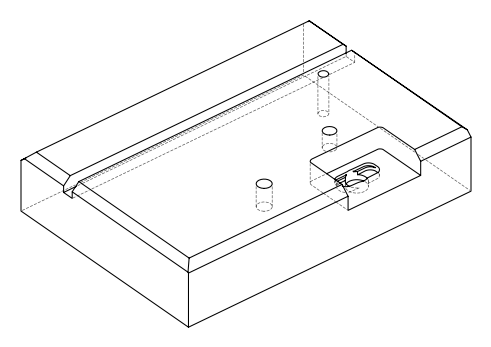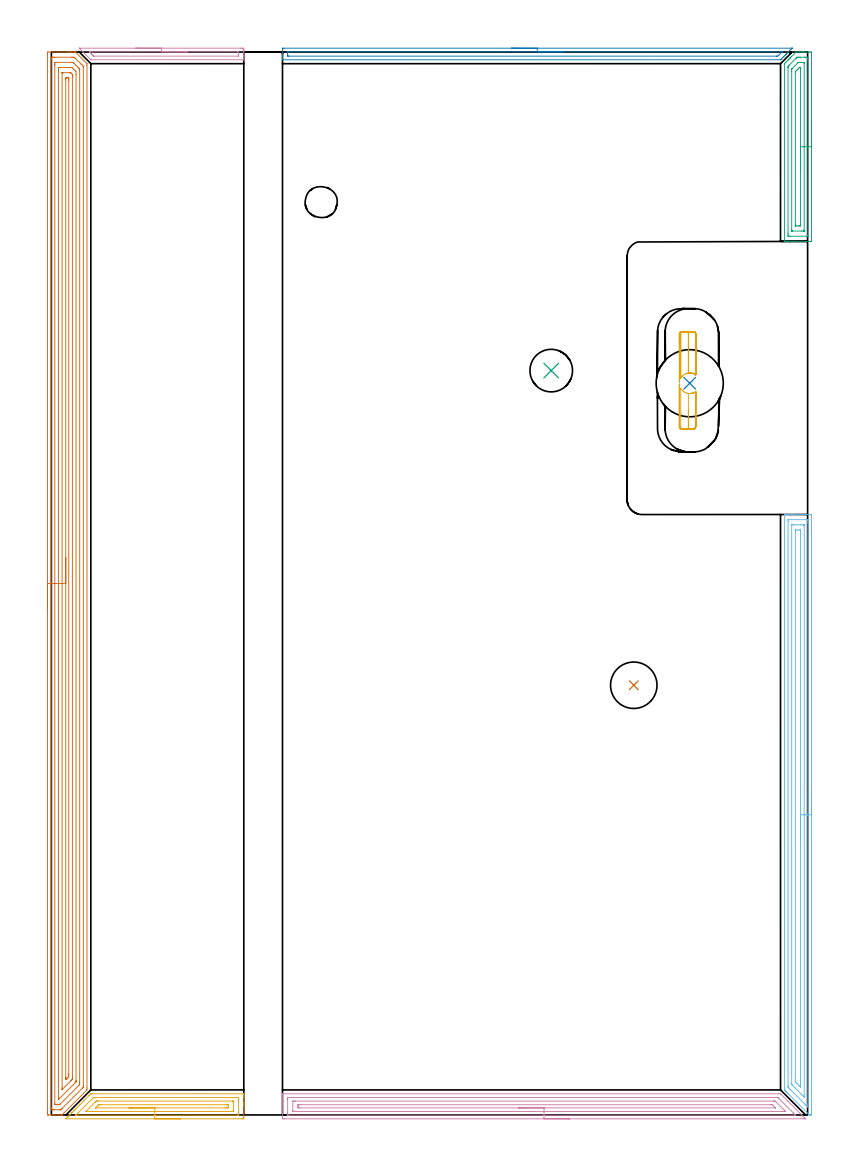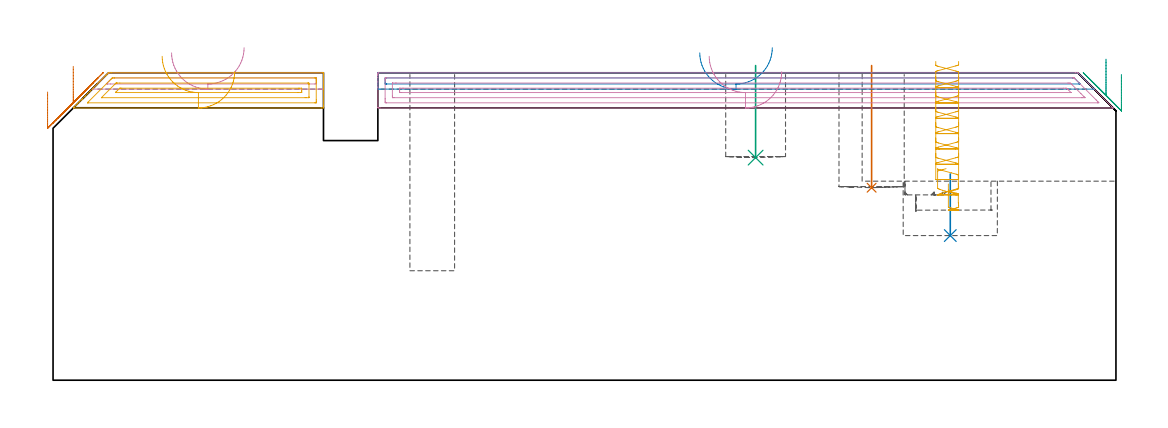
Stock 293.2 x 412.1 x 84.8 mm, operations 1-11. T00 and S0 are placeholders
(PLAN: 14 operations, 7 tool changes, 102.1 min)
(1 INDEXABLE_INSERT_DRILL_BLIND_HOLE_FROM_SOLID | STEP1POCKET | NXT0302_007 | 0.14 min | 7997 mm3)
(2 INDEXABLE_INSERT_DRILL_BLIND_HOLE_FROM_SOLID_1 | STEP1POCKET_2 | UGT0302_005 | 0.08 min | 23814 mm3)
(3 INDEXABLE_INSERT_DRILL_BLIND_HOLE_FROM_SOLID_2 | STEP1POCKET_3 | NXT0302_004 | 0.1 min | 4953 mm3)
(4 AREA_MILL | FG_CHAMFER_SURFACE | UGT0205_001 | 1.16 min | 706 mm3)
(5 AREA_MILL_1 | FG_CHAMFER_SURFACE_1 | UGT0205_001 | 2.26 min | 3732 mm3)
(6 AREA_MILL_2 | FG_CHAMFER_SURFACE_2 | UGT0205_001 | 7.55 min | 13169 mm3)
(7 AREA_MILL_3 | FG_CHAMFER_SURFACE_3 | UGT0205_001 | 19.84 min | 47651 mm3)
(8 AREA_MILL_4 | FG_CHAMFER_SURFACE_4 | UGT0205_001 | 3.3 min | 2060 mm3)
(9 AREA_MILL_5 | FG_CHAMFER_SURFACE_5 | UGT0205_001 | 2.56 min | 4326 mm3)
(10 AREA_MILL_6 | FG_CHAMFER_SURFACE_6 | UGT0205_001 | 6.55 min | 9478 mm3)
(11 MILL_RECTANGULAR_POCKET | POCKET_RECTANGULAR_STRAIGHT | UGT0201_100 | Follow Part, ap 4.5, ae 75% | 3.43 min | 27827 mm3)
(12 MILL_SLOT | SLOT_PARTIAL_RECTANGULAR | NXT0201_010 | Follow Part, ap 2.5, ae 75% | 43.66 min | 182192 mm3)
(13 MILL_RECTANGULAR_SLOT | SLOT_RECTANGULAR | UGT0201_103 | Follow Part, ap 3.5, ae 75% | 10.68 min | 115051 mm3)
(14 MILL_BLIND_HOLE_FROM_SOLID_MATERIAL | STEP1POCKET_1 | NXT0201_010 | Spiral | 0.79 min | 6501 mm3)
(TOOL NXT0302_007 | Index. Insert Drill 18mm [880-D1800L25-05] | D18 PA176 FL90 Z2)
(TOOL UGT0302_005 | Indexable Insert Drill 26mm | D26 PA180 FL50 Z2)
(TOOL NXT0302_004 | Index. Insert Drill 16.5mm [880-D1650L20-05] | D16.5 PA176 FL83 Z2)
(TOOL UGT0205_001 | Chamfer Mill 20 x 3 x 45 deg. | D20 FL50 Z2)
(TOOL UGT0201_100 | End Mill 18 mm | D18 FL22 Z2)
(TOOL NXT0201_010 | ENDMILL 10mm [2P460-1000-NA 1630] | D10 FL30 Z6)
(TOOL UGT0201_103 | End Mill 14 mm | D14 FL19 Z2)
(OP 1 INDEXABLE_INSERT_DRILL_BLIND_HOLE_FROM_SOLID)
G17 G21 G94 G90
T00 M6
G54
G17 G0 G90 X225.8 Y166.6 S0 M3
G43 Z94.8 H1
G94 G81 G98 Z53.1 F250. R86.8
G80
M5
M2
(OP 2 INDEXABLE_INSERT_DRILL_BLIND_HOLE_FROM_SOLID_1)
G17 G21 G94 G90
T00 M6
G54
G17 G0 G90 X247.5 Y283.7 S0 M3
G43 Z94.8 H0
G94 G81 G98 Z39.9 F250. R56.9
G80
M5
M2
(OP 3 INDEXABLE_INSERT_DRILL_BLIND_HOLE_FROM_SOLID_2)
G17 G21 G94 G90
T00 M6
G54
G17 G0 G90 X193.8 Y288.6 S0 M3
G43 Z94.8 H1
G94 G81 G98 Z61.4 F250. R86.8
G80
M5
M2
(OP 4 AREA_MILL)
G17 G21 G94 G90
T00 M6
G54
G17 G0 G90 X32.7 Y413.6 S1061 M3
G43 Z94.8 H0
Z90.3
G94 G1 X32.738 Z89.428 F250.
X32.852 Z88.564
X33.041 Z87.712
X33.303 Z86.88
X33.637 Z86.074
X34.04 Z85.3
X34.509 Z84.564
X35.04 Z83.872
X35.629 Z83.229
X36.272 Z82.64
X36.964 Z82.108
X37.7 Z81.64
X38.474 Z81.237
X39.28 Z80.903
X40.112 Z80.641
X40.964 Z80.452
X41.829 Z80.338
X42.7 Z80.3
X73.49
X73.978 Y413.599 Z80.301
X74.46 Y413.594 Z80.303
X74.591 Y413.591 Z80.305
X74.6 Y413.117 Z80.778
Y412.849 Z81.046
Y412.234 Z81.661
Y411.697 Z82.2
Y411.35 Z82.546
Y410.813 Z83.083
Y410.466 Z83.429
Y409.773 Z84.127
Y409.479 Z84.421
Y409.116 Z84.775
X74.592 Y409.102 Z84.788
X74.425 Y409.1 Z84.8
X15.444
X15.304 Y409.104 Z84.789
X15.29 Y409.114 Z84.779
X15.096 Y409.304 Z84.596
X10.976 Y413.425 Z80.474
X10.848 Y413.559 Z80.339
X10.816 Y413.595 Z80.303
X10.955 Y413.599 Z80.3
X10.976 Y413.6
X42.7
Y412.186 Z81.714
X72.24 Y412.185 Z81.715
X72.582 Y412.179 Z81.721
X72.59 Y412.069 Z81.831
X72.597 Y411.832 Z82.068
X72.599 Y411.35 Z82.55
Y410.946 Z82.954
X72.592 Y410.541 Z83.359
X72.59 Y410.52 Z83.38
X72.585 Y410.518 Z83.382
X72.56 Y410.516 Z83.384
X72.507 Y410.515 Z83.385
X72.402 Y410.514 Z83.386
X16.525 Y410.515 Z83.385
X16.419 Y410.516 Z83.384
X16.367 Y410.519 Z83.381
X16.345 Y410.521 Z83.379
X16.299 Y410.563 Z83.337
X15.891 Y410.961 Z82.939
X15.5 Y411.35 Z82.55
X14.997 Y411.854 Z82.046
X14.783 Y412.074 Z81.826
X14.695 Y412.167 Z81.733
X14.997 Y412.183 Z81.717
X15.047 Y412.184 Z81.716
X15.891 Y412.186 Z81.714
X42.7
X43.572 Z81.752
X44.437 Z81.866
X45.288 Z82.055
X46.12 Z82.317
X46.926 Z82.651
X47.7 Z83.054
X48.436 Z83.523
X49.128 Z84.054
X49.771 Z84.643
X50.361 Z85.286
X50.892 Z85.978
X51.36 Z86.714
X51.763 Z87.488
X52.097 Z88.294
X52.359 Z89.126
X52.548 Z89.978
X52.662 Z90.843
X52.7 Z91.714
G0 Z94.8
M5
M2
(OP 5 AREA_MILL_1)
G17 G21 G94 G90
T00 M6
G54
G17 G0 G90 X50.1 Y-1.5 S1061 M3
G43 Z94.8 H0
Z85.1
G94 G1 X50.062 Z84.228 F250.
X49.948 Z83.363
X49.759 Z82.512
X49.497 Z81.68
X49.163 Z80.874
X48.76 Z80.1
X48.291 Z79.364
X47.76 Z78.672
X47.171 Z78.029
X46.528 Z77.44
X45.836 Z76.908
X45.1 Z76.44
X44.326 Z76.037
X43.52 Z75.703
X42.688 Z75.441
X41.836 Z75.252
X40.972 Z75.138
X40.1 Z75.1
X5.613 Y-1.499
X5.612 Y-1.495 Z75.103
X5.754 Y-1.346 Z75.253
X6.337 Y-0.761 Z75.835
X6.691 Y-0.409 Z76.191
X7.218 Y0.12 Z76.716
X7.807 Y0.707 Z77.306
X7.985 Y0.886 Z77.483
X8.099 Y1.001 Z77.598
X8.688 Y1.588 Z78.188
X8.877 Y1.778 Z78.376
X8.98 Y1.882 Z78.479
X9.569 Y2.469 Z79.069
X10.215 Y3.115 Z79.714
X11.107 Y4.007 Z80.606
X11.999 Y4.899 Z81.499
X12.891 Y5.791 Z82.391
X14.56 Y7.461 Z84.059
X14.675 Y7.577 Z84.173
X15.299 Y8.199 Z84.796
X15.303 Y8.201 Z84.797
X16.013 Y8.2 Z84.8
X74.446
X74.59 Y8.194 Z84.793
X74.6 Y7.892 Z84.491
Y7.484 Z84.083
Y6.874 Z83.469
Y4.807 Z81.404
Y4.231 Z80.826
Y3.638 Z80.234
Y-0.767 Z75.83
X74.597 Y-1.055 Z75.542
X74.59 Y-1.492 Z75.106
X74.445 Y-1.495 Z75.103
X74. Y-1.5 Z75.1
X40.1
Y-0.086 Z76.514
X9.769
X9.679 Y-0.085 Z76.515
X9.512 Y-0.08 Z76.52
X9.482 Y-0.079 Z76.521
X9.484 Y-0.074 Z76.526
X9.496 Y-0.059 Z76.541
X9.571 Y0.021 Z76.621
X9.651 Y0.102 Z76.702
X16.013 Y6.463 Z83.063
X16.223 Y6.667 Z83.267
X16.324 Y6.762 Z83.362
X16.357 Y6.779 Z83.379
X16.404 Y6.781 Z83.381
X16.504 Y6.783 Z83.383
X16.906 Y6.786 Z83.386
X16.995
X72.215 Y6.785 Z83.385
X72.306 Y6.784 Z83.384
X72.574 Y6.779 Z83.379
X72.59 Y6.692 Z83.292
X72.597 Y6.498 Z83.098
X72.599 Y5.993 Z82.593
X72.6 Y5.613 Z82.213
X72.599 Y0.707 Z77.307
X72.598 Y0.329 Z76.929
X72.59 Y-0.052 Z76.548
X72.583 Y-0.08 Z76.52
X72.566 Y-0.082 Z76.518
X72.516 Y-0.084 Z76.516
X72.416 Y-0.085 Z76.515
X72.215 Y-0.086 Z76.514
X40.1
Y1.328 Z77.928
X13.599 Y1.329 Z77.929
X13.345 Y1.331 Z77.931
X13.337 Y1.332 Z77.932
Y1.334 Z77.934
Y1.337 Z77.937
X17.009 Y5.01 Z81.61
X17.114 Y5.112 Z81.712
X17.346 Y5.334 Z81.934
X17.382 Y5.365 Z81.965
X17.448 Y5.368 Z81.968
X17.536 Y5.37 Z81.97
X17.798 Y5.371 Z81.971
X18.427 Y5.372 Z81.972
X70.169 Y5.371 Z81.971
X70.431 Y5.369 Z81.969
X70.518 Y5.368 Z81.968
X70.58 Y5.365 Z81.965
X70.59 Y5.278 Z81.878
X70.596 Y5.112 Z81.712
X70.599 Y4.946 Z81.546
Y1.588 Z78.188
X70.598 Y1.424 Z78.024
X70.592 Y1.366 Z77.966
X70.586 Y1.335 Z77.935
X70.562 Y1.334 Z77.934
X70.431 Y1.331 Z77.931
X69.802 Y1.329 Z77.929
X69.539 Y1.328 Z77.928
X40.1
Y2.743 Z79.343
X17.315
X17.26 Y2.744 Z79.344
X17.21 Y2.746 Z79.346
X17.205 Y2.748 Z79.348
Y2.751 Z79.351
X17.219 Y2.768 Z79.368
X17.296 Y2.847 Z79.447
X17.355 Y2.906 Z79.506
X17.798 Y3.349 Z79.949
X18.245 Y3.789 Z80.389
X18.397 Y3.937 Z80.537
X18.424 Y3.951 Z80.551
X18.46 Y3.953 Z80.553
X18.536 Y3.956 Z80.556
X18.69 Y3.957 Z80.557
X18.967
X67.755
X68.033 Y3.956 Z80.556
X68.483 Y3.952 Z80.552
X68.584 Y3.95 Z80.55
X68.6 Y3.35 Z79.95
X68.599 Y2.933 Z79.533
X68.597 Y2.828 Z79.428
X68.594 Y2.777 Z79.377
X68.591 Y2.755 Z79.355
X68.573 Y2.75 Z79.35
X68.366 Y2.746 Z79.346
X67.755 Y2.743 Z79.343
X67.478
X40.1
X39.228 Z79.381
X38.363 Z79.495
X37.512 Z79.683
X36.68 Z79.946
X35.874 Z80.28
X35.1 Z80.682
X34.364 Z81.151
X33.672 Z81.682
X33.029 Z82.272
X32.44 Z82.915
X31.908 Z83.607
X31.44 Z84.343
X31.037 Z85.116
X30.703 Z85.922
X30.441 Z86.754
X30.252 Z87.606
X30.138 Z88.471
X30.1 Z89.343
G0 Z94.8
M5
M2
(OP 6 AREA_MILL_2)
G17 G21 G94 G90
T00 M6
G54
G17 G0 G90 X294.7 Y126.4 S1061 M3
G43 Z94.8 H0
Z84.3
G94 G1 Y126.362 Z83.428 F250.
Y126.248 Z82.564
Y126.059 Z81.712
Y125.797 Z80.88
Y125.463 Z80.074
Y125.06 Z79.3
Y124.592 Z78.564
Y124.06 Z77.872
Y123.471 Z77.229
Y122.828 Z76.64
Y122.136 Z76.108
Y121.4 Z75.64
Y120.626 Z75.237
Y119.82 Z74.903
Y118.988 Z74.641
Y118.136 Z74.452
Y117.272 Z74.338
Y116.4 Z74.3
Y0.18
X294.696 Y0.061 Z74.303
X294.693 Y0.01 Z74.306
X294.455 Y0. Z74.545
X294.284 Z74.716
X294.198 Z74.801
X293.896 Y0.01 Z75.102
X293.845 Y0.058 Z75.154
X293.719 Y0.18 Z75.279
X293.629 Y0.27 Z75.37
X285.934 Y7.965 Z83.064
X285.226 Y8.673 Z83.772
X285.055 Y8.842 Z83.939
X284.891 Y9.008 Z84.107
X284.779 Y9.12 Z84.219
X284.616 Y9.282 Z84.379
X284.471 Y9.428 Z84.527
X284.332 Y9.567 Z84.666
X284.205 Y9.695 Z84.79
X284.2 Y10.461 Z84.8
Y232.62
X284.203 Y232.79 Z84.788
X284.366 Y232.798 Z84.627
X284.535 Y232.8 Z84.464
X284.787 Z84.213
X285.495 Z83.5
X286.728 Z82.269
X287.253 Z81.742
X287.869 Z81.126
X294.284 Z74.713
X294.549 Y232.798 Z74.449
X294.692 Y232.79 Z74.306
X294.699 Y232.645 Z74.299
X294.7 Y224.937 Z74.3
Y116.4
X293.286 Z75.714
Y4.203
X293.285 Y3.432 Z75.715
X293.283 Y3.309 Z75.717
X293.279 Y3.099 Z75.721
X293.212 Y3.149 Z75.788
X293.045 Y3.309 Z75.955
X292.526 Y3.824 Z76.474
X292.146 Y4.203 Z76.854
X286.374 Y9.976 Z82.626
X285.892 Y10.461 Z83.108
X285.727 Y10.634 Z83.273
X285.621 Y10.756 Z83.379
X285.619 Y10.848 Z83.381
X285.615 Y11.233 Z83.385
Y230.263
X285.621 Y230.786 Z83.379
X285.649 Y230.79 Z83.351
X285.721 Y230.796 Z83.279
X285.83 Y230.799 Z83.17
X292.997 Y230.8 Z76.003
X293.203 Y230.797 Z75.797
X293.237 Y230.795 Z75.763
X293.269 Y230.791 Z75.731
X293.279 Y230.749 Z75.721
X293.284 Y230.508 Z75.716
X293.285 Y230.385 Z75.715
X293.286 Y229.612 Z75.714
Y116.4
X291.872 Z77.128
X291.871 Y7.171 Z77.129
X291.869 Y7.049 Z77.131
X291.865 Y6.969 Z77.135
X291.863 Y6.947 Z77.137
X291.854 Y6.954 Z77.146
X291.647 Y7.155 Z77.353
X291.02 Y7.779 Z77.98
X290.768 Y8.031 Z78.232
X288.338 Y10.461 Z80.662
X287.444 Y11.355 Z81.556
X287.253 Y11.549 Z81.747
X287.083 Y11.726 Z81.917
X287.042 Y11.769 Z81.958
X287.035 Y11.87 Z81.965
X287.032 Y12.021 Z81.968
X287.029 Y12.249 Z81.971
X287.028 Y16.499 Z81.972
X287.029 Y228.597 Z81.971
X287.031 Y228.711 Z81.969
X287.033 Y228.767 Z81.967
X287.035 Y228.787 Z81.965
X287.06 Y228.793 Z81.94
X287.253 Y228.797 Z81.747
X287.932 Y228.8 Z81.068
X290.569 Z78.431
X291.448 Z77.552
X291.647 Y228.797 Z77.353
X291.846 Y228.791 Z77.154
X291.865 Y228.789 Z77.135
X291.867 Y228.773 Z77.133
X291.87 Y228.734 Z77.13
X291.871 Y228.673 Z77.129
Y228.597
X291.872 Y116.4 Z77.128
X290.457 Z78.543
Y11.355
X290.456 Y10.93 Z78.544
X290.454 Y10.849 Z78.546
X290.452 Y10.814 Z78.548
X290.45 Y10.81 Z78.55
X290.43 Y10.828 Z78.57
X290.324 Y10.929 Z78.676
X289.893 Y11.355 Z79.107
X289.011 Y12.238 Z79.989
X289. Y12.249 Z80.
X288.45 Y12.82 Z80.55
X288.447 Y13.143 Z80.553
X288.444 Y13.72 Z80.556
X288.443 Y226.492 Z80.557
X288.445 Y226.685 Z80.555
X288.447 Y226.754 Z80.553
X288.449 Y226.786 Z80.551
X288.468 Y226.79 Z80.532
X288.576 Y226.794 Z80.424
X289.011 Y226.8 Z79.989
X289.889 Z79.111
X290.324 Y226.796 Z78.676
X290.43 Y226.792 Z78.57
X290.451 Y226.79 Z78.549
X290.453 Y226.774 Z78.547
X290.455 Y226.737 Z78.545
X290.457 Y226.654 Z78.543
Y116.4
Y115.528 Z78.581
Y114.664 Z78.695
Y113.812 Z78.883
Y112.98 Z79.146
Y112.174 Z79.48
Y111.4 Z79.882
Y110.664 Z80.351
Y109.972 Z80.882
Y109.329 Z81.472
Y108.74 Z82.115
Y108.208 Z82.807
Y107.74 Z83.543
Y107.337 Z84.316
Y107.003 Z85.122
Y106.741 Z85.954
Y106.552 Z86.806
Y106.438 Z87.671
Y106.4 Z88.543
G0 Z94.8
M5
M2
(OP 7 AREA_MILL_3)
G17 G21 G94 G90
T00 M6
G54
G17 G0 G90 X-1.5 Y196.05 S1061 M3
G43 Z94.8 H0
Z79.5
G94 G1 Y196.088 Z78.628 F250.
Y196.202 Z77.763
Y196.391 Z76.912
Y196.653 Z76.08
Y196.987 Z75.274
Y197.39 Z74.5
Y197.858 Z73.764
Y198.39 Z73.072
Y198.979 Z72.429
Y199.622 Z71.84
Y200.314 Z71.308
Y201.05 Z70.84
Y201.824 Z70.437
Y202.63 Z70.103
Y203.462 Z69.841
Y204.314 Z69.652
Y205.178 Z69.538
Y206.05 Z69.5
Y411.139
X-1.499 Y411.484 Z69.501
X-1.494 Y412.026 Z69.504
X-1.492 Y412.092 Z69.506
X-0.955 Y412.1 Z70.042
X6.15 Z77.144
X6.702 Z77.699
X7.038 Z78.034
X7.59 Z78.586
X7.926 Z78.921
X8.875 Z79.874
X9.258 Y412.097 Z80.258
X9.293 Y412.096 Z80.291
X9.318 Y412.08 Z80.316
X9.448 Y411.953 Z80.447
X13.704 Y407.696 Z84.703
X13.801 Y407.606 Z84.783
X13.8 Y407.018 Z84.8
Y10.441
X13.796 Y9.705 Z84.79
X13.706 Y9.605 Z84.705
X4.164 Y0.064 Z75.161
X4.1 Y0.01 Z75.096
X4.037 Y0. Z75.036
X3.93 Z74.929
X3.27 Z74.27
X2.597 Z73.593
X1.373 Z72.37
X0.821 Z71.816
X0.209 Z71.204
X-0.955 Y0.001 Z70.041
X-1.183 Y0.003 Z69.813
X-1.491 Y0.008 Z69.505
X-1.493 Y0.074 Z69.503
X-1.498 Y0.616 Z69.502
X-1.5 Y1.164 Z69.5
Y206.05
X-0.086 Z70.914
X-0.085 Y409.716 Z70.915
X-0.067 Y410.09 Z70.933
X0.423 Y410.098 Z71.423
X0.821 Y410.099 Z71.821
X1.309 Y410.1 Z72.309
X7.926 Y410.099 Z78.926
X8.417 Y410.098 Z79.417
X8.814 Y410.09 Z79.814
X8.866 Y410.072 Z79.866
X8.921 Y410.022 Z79.921
X9.032 Y409.916 Z80.032
X9.252 Y409.698 Z80.252
X11.479 Y407.471 Z82.479
X11.93 Y407.018 Z82.93
X12.367 Y406.571 Z83.367
X12.385 Y406.125 Z83.385
Y406.106
Y11.316
X12.367 Y10.729 Z83.367
X12.227 Y10.582 Z83.227
X12.091 Y10.441 Z83.091
X4.052 Y2.402 Z75.052
X3.765 Y2.121 Z74.765
X3.671 Y2.032 Z74.671
X3.634 Y2.01 Z74.634
X3.585 Y2.006 Z74.585
X3.486 Y2.002 Z74.486
X2.997 Y2. Z73.997
X1.221 Z72.221
X0.821 Y2.001 Z71.821
X0.331 Y2.002 Z71.331
X-0.067 Y2.01 Z70.933
X-0.085 Y2.402 Z70.915
Y2.421
X-0.086 Y206.05 Z70.914
X1.328 Z72.328
X1.329 Y407.018 Z72.329
X1.33 Y407.399 Z72.33
X1.336 Y407.911 Z72.336
X1.341 Y408.09 Z72.341
X1.524 Y408.098 Z72.524
X1.709 Y408.099 Z72.709
X2.41 Y408.1 Z73.41
X7.739 Y408.099 Z78.739
X7.926 Y408.096 Z78.926
X8.114 Y408.09 Z79.114
X8.421 Y408.068 Z79.421
X8.587 Y407.911 Z79.587
X8.814 Y407.686 Z79.814
X9.483 Y407.018 Z80.483
X10.376 Y406.125 Z81.376
X10.591 Y405.909 Z81.591
X10.926 Y405.566 Z81.926
X10.964 Y405.524 Z81.964
X10.968 Y405.461 Z81.968
X10.97 Y405.359 Z81.97
X10.971 Y405.232 Z81.971
X10.972 Y404.849 Z81.972
X10.971 Y12.738 Z81.971
X10.97 Y12.227 Z81.97
X10.967 Y11.849 Z81.967
X10.965 Y11.793 Z81.965
X10.943 Y11.755 Z81.943
X10.866 Y11.673 Z81.866
X10.591 Y11.39 Z81.591
X10.563 Y11.362 Z81.563
X3.389 Y4.189 Z74.389
X3.227 Y4.037 Z74.227
X3.195 Y4.01 Z74.195
X3.097 Y4.005 Z74.097
X2.972 Y4.002 Z73.972
X2.785 Y4. Z73.785
X1.897 Z72.897
X1.709 Y4.001 Z72.709
X1.522 Y4.005 Z72.522
X1.398 Y4.01 Z72.398
X1.335 Y4.023 Z72.335
X1.333 Y4.062 Z72.333
X1.33 Y4.189 Z72.33
X1.329 Y4.571 Z72.329
X1.328 Y206.05 Z72.328
X2.743 Z73.743
Y405.232
X2.747 Y405.974 Z73.747
X2.749 Y406.077 Z73.749
X2.839 Y406.09 Z73.839
X3.511 Y406.1 Z74.511
X7.063 Z78.063
X7.926 Y406.095 Z78.926
X7.96 Y406.091 Z78.96
X8.814 Y405.237 Z79.814
X9.55 Y404.492 Z80.55
X9.557 Y403.445 Z80.557
Y13.267
X9.556 Y13.121 Z80.556
X9.553 Y12.934 Z80.553
X9.55 Y12.842 Z80.55
X9.543 Y12.803 Z80.543
X9.515 Y12.773 Z80.515
X9.34 Y12.592 Z80.34
X8.979 Y12.227 Z79.979
X2.987 Y6.237 Z73.987
X2.839 Y6.094 Z73.839
X2.776 Y6.036 Z73.776
X2.751 Y6.017 Z73.751
X2.749 Y6.065 Z73.749
X2.746 Y6.225 Z73.746
X2.743 Y6.722 Z73.743
Y6.868
Y206.05
X4.157 Z75.157
X4.158 Y403.882 Z75.158
X4.16 Y404.027 Z75.16
X4.163 Y404.078 Z75.163
X4.166 Y404.091 Z75.166
X4.171 Y404.094 Z75.171
X4.211 Y404.097 Z75.211
X4.374 Y404.099 Z75.374
X4.611 Y404.1 Z75.611
X7.038 Z78.038
X7.276 Z78.276
X7.438 Y404.097 Z78.438
X7.478 Y404.094 Z78.478
X7.497 Y404.09 Z78.497
X7.545 Y404.046 Z78.545
X7.696 Y403.899 Z78.696
X7.926 Y403.666 Z78.926
X8.136 Y403.445 Z79.136
X8.139 Y403.232 Z79.139
X8.142 Y402.552 Z79.142
X8.143 Y402.334 Z79.143
Y14.689
X8.141 Y14.014 Z79.141
X8.139 Y13.905 Z79.139
X8.136 Y13.855 Z79.136
X8.115 Y13.824 Z79.115
X7.926 Y13.629 Z78.926
X7.675 Y13.374 Z78.675
X7.422 Y13.121 Z78.422
X4.374 Y10.073 Z75.374
X4.189 Y9.893 Z75.189
X4.165 Y9.872 Z75.165
X4.163 Y9.873 Z75.163
X4.161 Y9.884 Z75.161
X4.158 Y9.961 Z75.158
X4.157 Y10.441 Z75.157
Y206.05
X5.571 Z76.571
Y401.348
X5.573 Y401.659 Z76.573
X5.576 Y401.95 Z76.576
X5.578 Y402.086 Z76.578
X5.718 Y402.094 Z76.718
X6.15 Y402.097 Z77.15
X6.603 Y402.096 Z77.603
X6.709 Y402.09 Z77.709
X6.722 Y402.08 Z77.722
X6.725 Y402.047 Z77.725
X6.727 Y401.972 Z77.727
X6.728 Y401.659 Z77.728
X6.729 Y401.077 Z77.729
X6.728 Y15.8 Z77.728
X6.725 Y15.222 Z77.725
X6.722 Y14.907 Z77.722
X6.448 Y14.607 Z77.448
X6.15 Y14.3 Z77.15
X6.008 Y14.156 Z77.008
X5.714 Y13.863 Z76.714
X5.63 Y13.785 Z76.63
X5.581 Y13.74 Z76.581
X5.578 Y13.785 Z76.578
X5.574 Y13.873 Z76.574
X5.572 Y14.014 Z76.572
X5.571 Y14.302 Z76.571
Y14.596
Y206.05
Y206.922 Z76.609
Y207.786 Z76.723
Y208.638 Z76.912
Y209.47 Z77.174
Y210.276 Z77.508
Y211.05 Z77.911
Y211.786 Z78.38
Y212.478 Z78.911
Y213.121 Z79.5
Y213.71 Z80.143
Y214.242 Z80.835
Y214.71 Z81.571
Y215.113 Z82.345
Y215.447 Z83.151
Y215.709 Z83.983
Y215.898 Z84.835
Y216.012 Z85.7
Y216.05 Z86.571
G0 Z94.8
M5
M2
(OP 8 AREA_MILL_4)
G17 G21 G94 G90
T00 M6
G54
G17 G0 G90 X178.4 Y413.6 S1061 M3
G43 Z94.8 H0
Z90.3
G94 G1 X178.438 Z89.428 F250.
X178.552 Z88.564
X178.741 Z87.712
X179.003 Z86.88
X179.337 Z86.074
X179.74 Z85.3
X180.209 Z84.564
X180.74 Z83.872
X181.329 Z83.229
X181.972 Z82.64
X182.664 Z82.108
X183.4 Z81.64
X184.174 Z81.237
X184.98 Z80.903
X185.812 Z80.641
X186.664 Z80.452
X187.528 Z80.338
X188.4 Z80.3
X286.917
X287.187 Y413.597 Z80.303
X287.188 Y413.596 Z80.304
X287.187 Y413.587 Z80.313
X287.08 Y413.48 Z80.42
X286.719 Y413.117 Z80.779
X286.222 Y412.622 Z81.278
X285.835 Y412.234 Z81.663
X285.364 Y411.764 Z82.136
X284.952 Y411.35 Z82.546
X284.807 Y411.206 Z82.693
X284.511 Y410.911 Z82.989
X284.068 Y410.466 Z83.43
X283.599 Y409.999 Z83.901
X283.184 Y409.583 Z84.314
X283.021 Y409.421 Z84.478
X282.878 Y409.278 Z84.621
X282.709 Y409.112 Z84.781
X282.696 Y409.104 Z84.789
X282.576 Y409.1 Z84.8
X89.762
X89.608 Y409.102 Z84.788
X89.6 Y409.115 Z84.776
Y409.45 Z84.449
Y409.825 Z84.074
Y410.466 Z83.429
Y411.671 Z82.226
Y412.234 Z81.66
Y412.836 Z81.059
X89.603 Y413.117 Z80.778
X89.609 Y413.591 Z80.305
X89.727 Y413.594 Z80.303
X90.208 Y413.6 Z80.3
X188.4
Y412.186 Z81.714
X283.021 Y412.185 Z81.715
X283.071
X283.312 Y412.179 Z81.721
X283.284 Y412.146 Z81.754
X283.201 Y412.055 Z81.845
X283.11 Y411.961 Z81.939
X283.021 Y411.871 Z82.029
X282.129 Y410.979 Z82.921
X281.867 Y410.726 Z83.174
X281.653 Y410.521 Z83.379
X281.236 Y410.515 Z83.385
X281.187
X91.994
X91.944
X91.61 Y410.525 Z83.375
X91.607 Y410.629 Z83.271
X91.602 Y410.854 Z83.046
X91.601 Y411.35 Z82.55
Y411.738 Z82.162
X91.608 Y412.129 Z81.771
X91.61 Y412.176 Z81.724
X91.627 Y412.179 Z81.721
X91.677 Y412.182 Z81.718
X91.783 Y412.185 Z81.715
X91.994 Y412.186 Z81.714
X92.042
X188.4
X189.272 Z81.752
X190.137 Z81.866
X190.988 Z82.055
X191.82 Z82.317
X192.626 Z82.651
X193.4 Z83.054
X194.136 Z83.523
X194.828 Z84.054
X195.471 Z84.643
X196.06 Z85.286
X196.592 Z85.978
X197.06 Z86.714
X197.463 Z87.488
X197.797 Z88.294
X198.059 Z89.126
X198.248 Z89.978
X198.362 Z90.843
X198.4 Z91.714
G0 Z94.8
M5
M2
(OP 9 AREA_MILL_5)
G17 G21 G94 G90
T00 M6
G54
G17 G0 G90 X294.7 Y385.4 S1061 M3
G43 Z94.8 H0
Z84.3
G94 G1 Y385.362 Z83.428 F250.
Y385.248 Z82.564
Y385.059 Z81.712
Y384.797 Z80.88
Y384.463 Z80.074
Y384.06 Z79.3
Y383.591 Z78.564
Y383.06 Z77.872
Y382.471 Z77.229
Y381.828 Z76.64
Y381.136 Z76.108
Y380.4 Z75.64
Y379.626 Z75.237
Y378.82 Z74.903
Y377.988 Z74.641
Y377.136 Z74.452
Y376.272 Z74.338
Y375.4 Z74.3
X294.699 Y339.293 Z74.301
X294.696 Y338.875 Z74.302
X294.692 Y338.71 Z74.306
X294.284 Y338.705 Z74.713
X293.7 Y338.7 Z75.297
X288.132 Z80.863
X287.542 Z81.455
X287.253 Z81.744
X285.495 Z83.5
X284.916 Z84.083
X284.616 Z84.383
X284.473 Z84.526
X284.206 Y338.71 Z84.793
X284.2 Y338.847 Z84.8
Y407.495
X284.204 Y407.594 Z84.789
X284.283 Y407.685 Z84.714
X284.54 Y407.941 Z84.458
X284.616 Y408.018 Z84.38
X284.828 Y408.228 Z84.172
X285.495 Y408.896 Z83.502
X285.556 Y408.956 Z83.443
X285.729 Y409.13 Z83.27
X285.788 Y409.189 Z83.209
X285.845 Y409.245 Z83.154
X286.026 Y409.427 Z82.973
X286.081 Y409.482 Z82.916
X286.134 Y409.534 Z82.865
X286.324 Y409.724 Z82.675
X286.374 Y409.775 Z82.623
X286.423 Y409.823 Z82.576
X286.621 Y410.021 Z82.378
X286.667 Y410.068 Z82.33
X286.711 Y410.112 Z82.287
X286.918 Y410.319 Z82.081
X288.404 Y411.804 Z80.595
X288.571 Y411.971 Z80.426
X288.694 Y412.09 Z80.303
X288.79 Y412.1 Z80.21
X290.189 Z78.81
X290.768 Z78.228
X291.058 Z77.939
X291.647 Z77.349
X291.937 Z77.06
X292.526 Z76.468
X293.989 Z75.006
X294.284 Y412.097 Z74.712
X294.691 Y412.09 Z74.305
X294.696 Y411.925 Z74.302
X294.699 Y411.507 Z74.301
X294.7 Y375.4 Z74.3
X293.286 Z75.714
X293.285 Y340.787 Z75.715
X293.284 Y340.739 Z75.716
X293.282 Y340.716 Z75.718
X293.28 Y340.712 Z75.72
X293.266 Y340.709 Z75.734
X292.895 Y340.701 Z76.105
X286.374 Z82.626
X285.862 Y340.704 Z83.138
X285.692 Y340.71 Z83.308
X285.621 Y340.734 Z83.379
X285.616 Y340.953 Z83.384
X285.615 Y341.076 Z83.385
X285.614 Y341.846 Z83.386
X285.615 Y406.036 Z83.385
X285.616 Y406.158 Z83.384
X285.621 Y406.538 Z83.379
X285.801 Y406.739 Z83.199
X286.101 Y407.05 Z82.899
X288.774 Y409.724 Z80.226
X288.894 Y409.843 Z80.106
X289.011 Y409.956 Z79.989
X289.142 Y410.081 Z79.858
X289.265 Y410.09 Z79.735
X289.522 Y410.097 Z79.478
X289.889 Y410.099 Z79.111
X290.398 Y410.1 Z78.602
X292.156 Z76.844
X292.526 Y410.099 Z76.474
X293.038 Y410.096 Z75.962
X293.208 Y410.09 Z75.792
X293.279 Y410.066 Z75.721
X293.284 Y409.847 Z75.716
X293.285 Y409.724 Z75.715
X293.286 Y408.954 Z75.714
Y375.4
X291.872 Z77.128
X291.871 Y342.859 Z77.129
X291.87 Y342.745 Z77.13
X291.868 Y342.718 Z77.132
X291.866 Y342.712 Z77.134
X291.855 Y342.708 Z77.145
X291.802 Y342.702 Z77.198
X291.647 Y342.701 Z77.353
X290.925 Y342.7 Z78.075
X287.409 Z81.591
X287.253 Y342.701 Z81.747
X287.096 Y342.704 Z81.904
X287.052 Y342.708 Z81.948
X287.035 Y342.712 Z81.965
X287.033 Y342.724 Z81.967
X287.03 Y342.783 Z81.97
X287.029 Y342.859 Z81.971
X287.028 Y343.086 Z81.972
X287.029 Y404.602 Z81.971
X287.031 Y405.266 Z81.969
X287.033 Y405.489 Z81.967
X287.035 Y405.522 Z81.965
X287.05 Y405.54 Z81.95
X287.094 Y405.589 Z81.906
X287.253 Y405.753 Z81.747
X289.224 Y407.724 Z79.776
X289.444 Y407.941 Z79.556
X289.594 Y408.082 Z79.406
X289.738 Y408.095 Z79.262
X289.889 Y408.097 Z79.111
X290.612 Y408.1 Z78.388
X291.491 Z77.509
X291.647 Y408.099 Z77.353
X291.804 Y408.096 Z77.196
X291.848 Y408.091 Z77.152
X291.865 Y408.088 Z77.135
X291.867 Y408.076 Z77.133
X291.87 Y408.017 Z77.13
X291.871 Y407.941 Z77.129
Y407.714
X291.872 Y375.4 Z77.128
X290.457 Z78.543
Y345.533
X290.454 Y344.961 Z78.546
X290.45 Y344.766 Z78.55
X290.448 Y344.71 Z78.552
X290.403 Y344.707 Z78.597
X290.3 Y344.704 Z78.7
X289.889 Y344.7 Z79.111
X289.832 Z79.168
X288.953 Z80.047
X288.594 Y344.702 Z80.406
X288.505 Y344.705 Z80.495
X288.461 Y344.71 Z80.539
X288.449 Y344.714 Z80.551
X288.448 Y344.727 Z80.552
X288.445 Y344.816 Z80.555
X288.443 Y345.218 Z80.557
Y345.533
Y404.059
X288.445 Y404.375 Z80.555
X288.447 Y404.446 Z80.553
X288.449 Y404.479 Z80.551
X288.467 Y404.507 Z80.533
X288.557 Y404.602 Z80.443
X288.671 Y404.72 Z80.329
X289.011 Y405.062 Z79.989
X289.215 Y405.266 Z79.785
X289.555 Y405.606 Z79.445
X289.889 Y405.938 Z79.111
X290.001 Y406.045 Z78.999
X290.044 Y406.084 Z78.956
X290.13 Y406.09 Z78.87
X290.312 Y406.094 Z78.688
X290.403 Y406.093 Z78.597
X290.443 Y406.09 Z78.557
X290.45 Y406.059 Z78.55
X290.452 Y405.961 Z78.548
X290.456 Y405.583 Z78.544
X290.457 Y401.029 Z78.543
Y375.4
Y374.528 Z78.581
Y373.663 Z78.695
Y372.812 Z78.883
Y371.98 Z79.146
Y371.174 Z79.48
Y370.4 Z79.882
Y369.664 Z80.351
Y368.972 Z80.882
Y368.329 Z81.472
Y367.74 Z82.115
Y367.208 Z82.807
Y366.74 Z83.543
Y366.337 Z84.316
Y366.003 Z85.122
Y365.741 Z85.954
Y365.552 Z86.806
Y365.438 Z87.671
Y365.4 Z88.543
G0 Z94.8
M5
M2
(OP 10 AREA_MILL_6)
G17 G21 G94 G90
T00 M6
G54
G17 G0 G90 X201. Y-1.5 S1061 M3
G43 Z94.8 H0
Z85.1
G94 G1 X200.962 Z84.228 F250.
X200.848 Z83.363
X200.659 Z82.512
X200.397 Z81.68
X200.063 Z80.874
X199.66 Z80.1
X199.192 Z79.364
X198.661 Z78.672
X198.071 Z78.029
X197.428 Z77.44
X196.736 Z76.908
X196. Z76.44
X195.226 Z76.037
X194.42 Z75.703
X193.588 Z75.441
X192.737 Z75.252
X191.872 Z75.138
X191. Z75.1
X90.2
X89.753 Y-1.495 Z75.103
X89.61 Y-1.492 Z75.106
X89.6 Y-1.344 Z75.253
Y4.231 Z80.826
Y5.69 Z82.286
Y6.874 Z83.469
Y7.481 Z84.08
Y7.755 Z84.354
Y7.894 Z84.494
X89.61 Y8.194 Z84.793
X89.754 Y8.2 Z84.8
X281.988
X282.698 Y8.201 Z84.797
X282.702 Y8.199 Z84.796
X282.705 Y8.195 Z84.793
X285.568 Y5.332 Z81.931
X291.957 Y-1.055 Z75.542
X292.394 Y-1.494 Z75.106
X292.397 Y-1.497 Z75.103
X292.395 Y-1.5 Z75.1
X191.
Y-0.086 Z76.514
X91.984 Y-0.085 Z76.515
X91.893 Y-0.084 Z76.516
X91.626 Y-0.079 Z76.521
X91.61 Y0.008 Z76.608
X91.603 Y0.202 Z76.802
X91.601 Y0.707 Z77.307
X91.6 Y1.086 Z77.686
X91.601 Y5.993 Z82.593
X91.602 Y6.37 Z82.97
X91.61 Y6.75 Z83.35
X91.616 Y6.78 Z83.38
X91.634 Y6.781 Z83.381
X91.683 Y6.784 Z83.384
X91.783 Y6.785 Z83.385
X91.984 Y6.786 Z83.386
X281.185
X281.586 Y6.783 Z83.383
X281.636 Y6.781 Z83.381
X281.656 Y6.779 Z83.379
X281.693 Y6.746 Z83.346
X281.826 Y6.62 Z83.22
X281.988 Y6.462 Z83.062
X287.743 Y0.707 Z77.307
X288.232 Y0.214 Z76.814
X288.432 Y0.007 Z76.607
X288.498 Y-0.079 Z76.521
X288.232 Y-0.084 Z76.516
X288.142 Y-0.085 Z76.515
X191. Y-0.086 Z76.514
Y1.328 Z77.928
X94.03 Y1.329 Z77.929
X93.768 Y1.33 Z77.93
X93.681 Y1.332 Z77.932
X93.619 Y1.335 Z77.935
X93.61 Y1.423 Z78.023
X93.604 Y1.588 Z78.188
X93.601 Y1.753 Z78.353
X93.602 Y5.276 Z81.876
X93.607 Y5.332 Z81.932
X93.613 Y5.365 Z81.965
X93.637 Y5.367 Z81.967
X93.768 Y5.369 Z81.969
X94.397 Y5.371 Z81.971
X94.66 Y5.372 Z81.972
X279.941 Y5.371 Z81.971
X280.204 Y5.369 Z81.969
X280.466 Y5.365 Z81.965
X280.629 Y5.36 Z81.96
X280.715 Y5.279 Z81.879
X280.887 Y5.112 Z81.712
X281.096 Y4.905 Z81.505
X283.532 Y2.469 Z79.069
X284.412 Y1.588 Z78.188
X284.664 Y1.335 Z77.935
X284.665 Y1.33 Z77.93
X284.035 Y1.329 Z77.929
X283.772 Y1.328 Z77.928
X191.
Y2.743 Z79.343
X96.166
X95.716 Y2.748 Z79.348
X95.615 Y2.749 Z79.349
X95.609 Y2.926 Z79.526
X95.6 Y3.302 Z79.902
X95.602 Y3.871 Z80.471
X95.606 Y3.923 Z80.523
X95.609 Y3.944 Z80.544
X95.627 Y3.95 Z80.55
X95.832 Y3.954 Z80.554
X96.444 Y3.957 Z80.557
X96.721
X278.697
X279.312 Y3.953 Z80.553
X279.596 Y3.95 Z80.55
X279.801 Y3.749 Z80.349
X280.013 Y3.538 Z80.138
X280.743 Y2.806 Z79.406
X280.793 Y2.752 Z79.352
X280.795 Y2.746 Z79.346
X280.794 Y2.745 Z79.345
X280.773 Y2.744 Z79.344
X191. Y2.743 Z79.343
X190.129 Z79.381
X189.264 Z79.495
X188.412 Z79.683
X187.58 Z79.946
X186.774 Z80.28
X186. Z80.682
X185.264 Z81.151
X184.572 Z81.682
X183.929 Z82.272
X183.34 Z82.915
X182.809 Z83.607
X182.34 Z84.343
X181.937 Z85.116
X181.603 Z85.922
X181.341 Z86.754
X181.152 Z87.606
X181.038 Z88.471
X181. Z89.343
G0 Z94.8
M5
M2
(OP 11 MILL_RECTANGULAR_POCKET)
G17 G21 G94 G90
T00 M6
G54
G17 G0 G90 X249.8 Y270.144 S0 M3
G43 Z94.918 H0
Z87.918
G94 G1 Y266.9 Z87.049 F250.
Y266.765 Z87.013
X249.713 Y266.49 Z86.936
X249.543 Y266.257 Z86.858
X249.31 Y266.087 Z86.781
X249.035 Y266. Z86.704
X244.265 Z85.426
X243.99 Y266.087 Z85.348
X243.757 Y266.257 Z85.271
X243.587 Y266.49 Z85.194
X243.5 Y266.765 Z85.116
Y283.27 Z80.694
Y266.9 F500.
G3 X244.4 Y266. R0.9
G1 X248.9
G3 X249.8 Y266.9 R0.9
G1 Y280.435
G0 Y270.144 Z83.694
G1 Y266.9 Z82.825 F250.
Y266.765 Z82.789
X249.713 Y266.49 Z82.711
X249.543 Y266.257 Z82.634
X249.31 Y266.087 Z82.557
X249.035 Y266. Z82.479
X244.265 Z81.201
X243.99 Y266.087 Z81.124
X243.757 Y266.257 Z81.047
X243.587 Y266.49 Z80.969
X243.5 Y266.765 Z80.892
Y283.27 Z76.47
Y266.9 F500.
G3 X244.4 Y266. R0.9
G1 X248.9
G3 X249.8 Y266.9 R0.9
G1 Y280.435
G0 Y270.139 Z79.47
G1 Y266.9 Z78.602 F250.
Y266.765 Z78.566
X249.713 Y266.49 Z78.488
X249.543 Y266.257 Z78.411
X249.31 Y266.087 Z78.334
X249.035 Y266. Z78.256
X244.265 Z76.978
X243.99 Y266.087 Z76.901
X243.757 Y266.257 Z76.824
X243.587 Y266.49 Z76.746
X243.5 Y266.765 Z76.669
Y266.9 Z76.633
Y283.275 Z72.245
Y266.9 F500.
G3 X244.4 Y266. R0.9
G1 X248.9
G3 X249.8 Y266.9 R0.9
G1 Y280.435
G0 Y270.139 Z75.245
G1 Y266.9 Z74.377 F250.
Y266.765 Z74.341
X249.713 Y266.49 Z74.264
X249.543 Y266.257 Z74.187
X249.31 Y266.087 Z74.109
X249.035 Y266. Z74.032
X244.265 Z72.754
X243.99 Y266.087 Z72.677
X243.757 Y266.257 Z72.6
X243.587 Y266.49 Z72.522
X243.5 Y266.765 Z72.445
Y266.9 Z72.409
Y283.275 Z68.021
Y266.9 F500.
G3 X244.4 Y266. R0.9
G1 X248.9
G3 X249.8 Y266.9 R0.9
G1 Y280.435
G0 Y270.146 Z71.021
G1 Y266.9 Z70.151 F250.
Y266.765 Z70.115
X249.713 Y266.49 Z70.038
X249.543 Y266.257 Z69.961
X249.31 Y266.087 Z69.883
X249.035 Y266. Z69.806
X244.265 Z68.528
X243.99 Y266.087 Z68.451
X243.757 Y266.257 Z68.373
X243.587 Y266.49 Z68.296
X243.5 Y266.765 Z68.219
Y266.9 Z68.183
Y283.268 Z63.797
Y266.9 F500.
G3 X244.4 Y266. R0.9
G1 X248.9
G3 X249.8 Y266.9 R0.9
G1 Y280.435
G0 Y270.133 Z66.797
G1 Y266.9 Z65.931 F250.
Y266.765 Z65.895
X249.713 Y266.49 Z65.817
X249.543 Y266.257 Z65.74
X249.31 Y266.087 Z65.663
X249.035 Y266. Z65.585
X244.265 Z64.308
X243.99 Y266.087 Z64.23
X243.757 Y266.257 Z64.153
X243.587 Y266.49 Z64.076
X243.5 Y266.765 Z63.998
Y266.9 Z63.962
Y283.281 Z59.573
Y266.9 F500.
G3 X244.4 Y266. R0.9
G1 X248.9
G3 X249.8 Y266.9 R0.9
G1 Y280.435
G0 Y270.133 Z62.573
G1 Y266.9 Z61.707 F250.
Y266.765 Z61.67
X249.713 Y266.49 Z61.593
X249.543 Y266.257 Z61.516
X249.31 Y266.087 Z61.438
X249.035 Y266. Z61.361
X244.265 Z60.083
X243.99 Y266.087 Z60.006
X243.757 Y266.257 Z59.929
X243.587 Y266.49 Z59.851
X243.5 Y266.765 Z59.774
Y266.9 Z59.738
Y283.281 Z55.348
Y266.9 F500.
G3 X244.4 Y266. R0.9
G1 X248.9
G3 X249.8 Y266.9 R0.9
G1 Y280.435
G0 X244.009 Y266.7 Z58.348
G1 Y266.183 Z58.21 F250.
X244.1 Y266.144 Z58.183
X244.204 Y266.111 Z58.154
X244.323 Y266.09 Z58.122
X247.813 Y266.077 Z57.187
X249.138 Y266.099 Z56.832
X249.4 Y266.261 Z56.749
X249.531 Y266.383 Z56.701
X249.625 Y266.533 Z56.654
X249.69 Y266.709 Z56.603
X249.714 Y266.928 Z56.544
X249.724 Y275.909 Z54.138
X249.797 Y278.402 Z53.47
X249.8 Y278.418 Z53.465
Y280.435 Z52.925
X249.451 Y280.203 Z52.813
X249.138 Y280.046 Z52.719
X248.872 Y279.949 Z52.643
X248.606 Y279.852 Z52.567
X247.88 Y279.716 Z52.369
X247.142 Y279.715 Z52.171
X246.416 Y279.848 Z51.974
X245.727 Y280.112 Z51.776
X245.097 Y280.497 Z51.578
X244.882 Y280.682 Z51.502
X244.669 Y280.867 Z51.426
X244.317 Y281.269 Z51.283
X244.003 Y281.772 Z51.124
Y270.939 F500.
X244.009 Y266.183
X244.1 Y266.144
X244.204 Y266.111
X244.323 Y266.09
X247.813 Y266.077
X249.138 Y266.099
G3 X249.714 Y266.928 R0.868
G1 X249.724 Y275.909
X249.797 Y278.402
X249.8 Y278.418
Y280.435
G0 X246.968 Y273.292 Z54.124
G1 Y267.035 Z52.448 F250.
X246.96 Y266.078 Z52.191
X247.814 Y266.075 Z51.962
X249.137 Y266.099 Z51.608
X249.4 Y266.261 Z51.525
X249.531 Y266.382 Z51.477
X249.625 Y266.532 Z51.43
X249.69 Y266.709 Z51.379
X249.714 Y266.928 Z51.32
X249.724 Y275.909 Z48.914
X249.797 Y278.402 Z48.246
X249.8 Y278.418 Z48.241
Y280.435 Z47.701
X249.593 Y280.287 Z47.633
X249.369 Y280.167 Z47.564
X249.117 Y280.036 Z47.488
X248.515 Y279.827 Z47.318
X247.887 Y279.717 Z47.147
X247.249 Y279.707 Z46.976
X246.968 Y279.745 Z46.9
Y267.035 F500.
X246.96 Y266.078
X247.814 Y266.075
X249.137 Y266.099
G3 X249.714 Y266.928 R0.865
G1 X249.724 Y275.909
X249.797 Y278.402
X249.8 Y278.418
Y280.435
G0 Z94.918
X243.5 Y299.017
Z87.918
G1 Y302.8 Z86.905 F250.
Y302.935 Z86.869
X243.587 Y303.21 Z86.791
X243.757 Y303.443 Z86.714
X243.99 Y303.613 Z86.637
X244.265 Y303.7 Z86.559
X249.035 Z85.281
X249.31 Y303.613 Z85.204
X249.543 Y303.443 Z85.127
X249.713 Y303.21 Z85.049
X249.8 Y302.935 Z84.972
Y302.8 Z84.936
Y286.969 Z80.694
Y302.8 F500.
G3 X248.9 Y303.7 R0.9
G1 X244.4
G3 X243.5 Y302.8 R0.9
G1 Y284.123
G0 Y299.017 Z83.694
G1 Y302.8 Z82.68 F250.
Y302.935 Z82.644
X243.587 Y303.21 Z82.567
X243.757 Y303.443 Z82.49
X243.99 Y303.613 Z82.412
X244.265 Y303.7 Z82.335
X249.035 Z81.057
X249.31 Y303.613 Z80.98
X249.543 Y303.443 Z80.902
X249.713 Y303.21 Z80.825
X249.8 Y302.935 Z80.748
Y302.8 Z80.712
Y286.969 Z76.47
Y302.8 F500.
G3 X248.9 Y303.7 R0.9
G1 X244.4
G3 X243.5 Y302.8 R0.9
G1 Y284.123
G0 Y299.02 Z79.47
G1 Y302.8 Z78.457 F250.
Y302.935 Z78.421
X243.587 Y303.21 Z78.344
X243.757 Y303.443 Z78.266
X243.99 Y303.613 Z78.189
X244.265 Y303.7 Z78.112
X249.035 Z76.834
X249.31 Y303.613 Z76.756
X249.543 Y303.443 Z76.679
X249.713 Y303.21 Z76.602
X249.8 Y302.935 Z76.524
Y302.8 Z76.488
Y286.965 Z72.245
Y302.8 F500.
G3 X248.9 Y303.7 R0.9
G1 X244.4
G3 X243.5 Y302.8 R0.9
G1 Y284.117
G0 Y299.02 Z75.245
G1 Y302.8 Z74.233 F250.
Y302.935 Z74.197
X243.587 Y303.21 Z74.119
X243.757 Y303.443 Z74.042
X243.99 Y303.613 Z73.965
X244.265 Y303.7 Z73.887
X249.035 Z72.609
X249.31 Y303.613 Z72.532
X249.543 Y303.443 Z72.455
X249.713 Y303.21 Z72.377
X249.8 Y302.935 Z72.3
Y302.8 Z72.264
Y286.965 Z68.021
Y302.8 F500.
G3 X248.9 Y303.7 R0.9
G1 X244.4
G3 X243.5 Y302.8 R0.9
G1 Y284.117
G0 Y299.017 Z71.021
G1 Y302.8 Z70.008 F250.
Y302.935 Z69.972
X243.587 Y303.21 Z69.894
X243.757 Y303.443 Z69.817
X243.99 Y303.613 Z69.74
X244.265 Y303.7 Z69.662
X249.035 Z68.384
X249.31 Y303.613 Z68.307
X249.543 Y303.443 Z68.23
X249.713 Y303.21 Z68.152
X249.8 Y302.935 Z68.075
Y302.8 Z68.039
Y286.969 Z63.797
Y302.8 F500.
G3 X248.9 Y303.7 R0.9
G1 X244.4
G3 X243.5 Y302.8 R0.9
G1 Y284.125
G0 Y299.02 Z66.797
G1 Y302.8 Z65.784 F250.
Y302.935 Z65.748
X243.587 Y303.21 Z65.671
X243.757 Y303.443 Z65.594
X243.99 Y303.613 Z65.516
X244.265 Y303.7 Z65.439
X249.035 Z64.161
X249.31 Y303.613 Z64.084
X249.543 Y303.443 Z64.006
X249.713 Y303.21 Z63.929
X249.8 Y302.935 Z63.852
Y302.8 Z63.816
Y286.965 Z59.573
Y302.8 F500.
G3 X248.9 Y303.7 R0.9
G1 X244.4
G3 X243.5 Y302.8 R0.9
G1 Y284.11
G0 Y299.02 Z62.573
G1 Y302.8 Z61.56 F250.
Y302.935 Z61.524
X243.587 Y303.21 Z61.447
X243.757 Y303.443 Z61.369
X243.99 Y303.613 Z61.292
X244.265 Y303.7 Z61.215
X249.035 Z59.937
X249.31 Y303.613 Z59.859
X249.543 Y303.443 Z59.782
X249.713 Y303.21 Z59.705
X249.8 Y302.935 Z59.627
Y302.8 Z59.591
Y286.965 Z55.348
Y302.8 F500.
G3 X248.9 Y303.7 R0.9
G1 X244.4
G3 X243.5 Y302.8 R0.9
G1 Y284.11
G0 X246.343 Y303.627 Z58.348
G1 X245.486 Y303.626 Z58.119 F250.
X244.823 Y303.622 Z57.941
X244.114 Y303.588 Z57.751
X244.008 Y303.51 Z57.716
X244.003 Y285.625 Z52.924
X244.139 Y285.873 Z52.848
X244.355 Y286.175 Z52.748
X244.545 Y286.384 Z52.673
X244.739 Y286.594 Z52.596
X245.342 Y287.064 Z52.391
X246.023 Y287.413 Z52.186
X246.294 Y287.5 Z52.11
X246.565 Y287.585 Z52.034
X247.22 Y287.686 Z51.856
X247.883 Y287.679 Z51.679
X248.535 Y287.563 Z51.501
X249.16 Y287.342 Z51.323
X249.411 Y287.208 Z51.247
X249.612 Y287.098 Z51.186
X249.8 Y286.966 Z51.124
Y289.008 F500.
X249.743 Y289.56
X249.724 Y290.183
X249.712 Y302.81
G3 X249.131 Y303.597 R0.843
G1 X248.883 Y303.615
X247.814 Y303.628
X245.486 Y303.626
X244.823 Y303.622
X244.114 Y303.588
X244.008 Y303.51
X244.003 Y285.625
G0 X249.724 Y298.011 Z54.124
G1 X249.712 Y302.81 Z52.838 F250.
X249.682 Y303.021 Z52.781
X249.613 Y303.191 Z52.732
X249.514 Y303.335 Z52.685
X249.383 Y303.454 Z52.638
X249.131 Y303.597 Z52.56
X248.882 Y303.615 Z52.493
X248.433 Y303.624 Z52.373
X246.963 Y303.62 Z51.979
X246.968 Y301.294 Z51.356
Y287.653 Z47.701
X247.251 Y287.693 Z47.624
X247.595 Y287.702 Z47.532
X247.879 Y287.677 Z47.456
X248.161 Y287.65 Z47.38
X248.889 Y287.456 Z47.178
X249.569 Y287.128 Z46.976
X249.8 Y286.965 Z46.9
Y289.008 F500.
X249.743 Y289.56
X249.724 Y290.183
X249.712 Y302.81
G3 X249.131 Y303.597 R0.845
G1 X248.882 Y303.615
X248.433 Y303.624
X246.963 Y303.62
X246.968 Y301.294
Y287.653
G0 Z94.918
M5
M2
